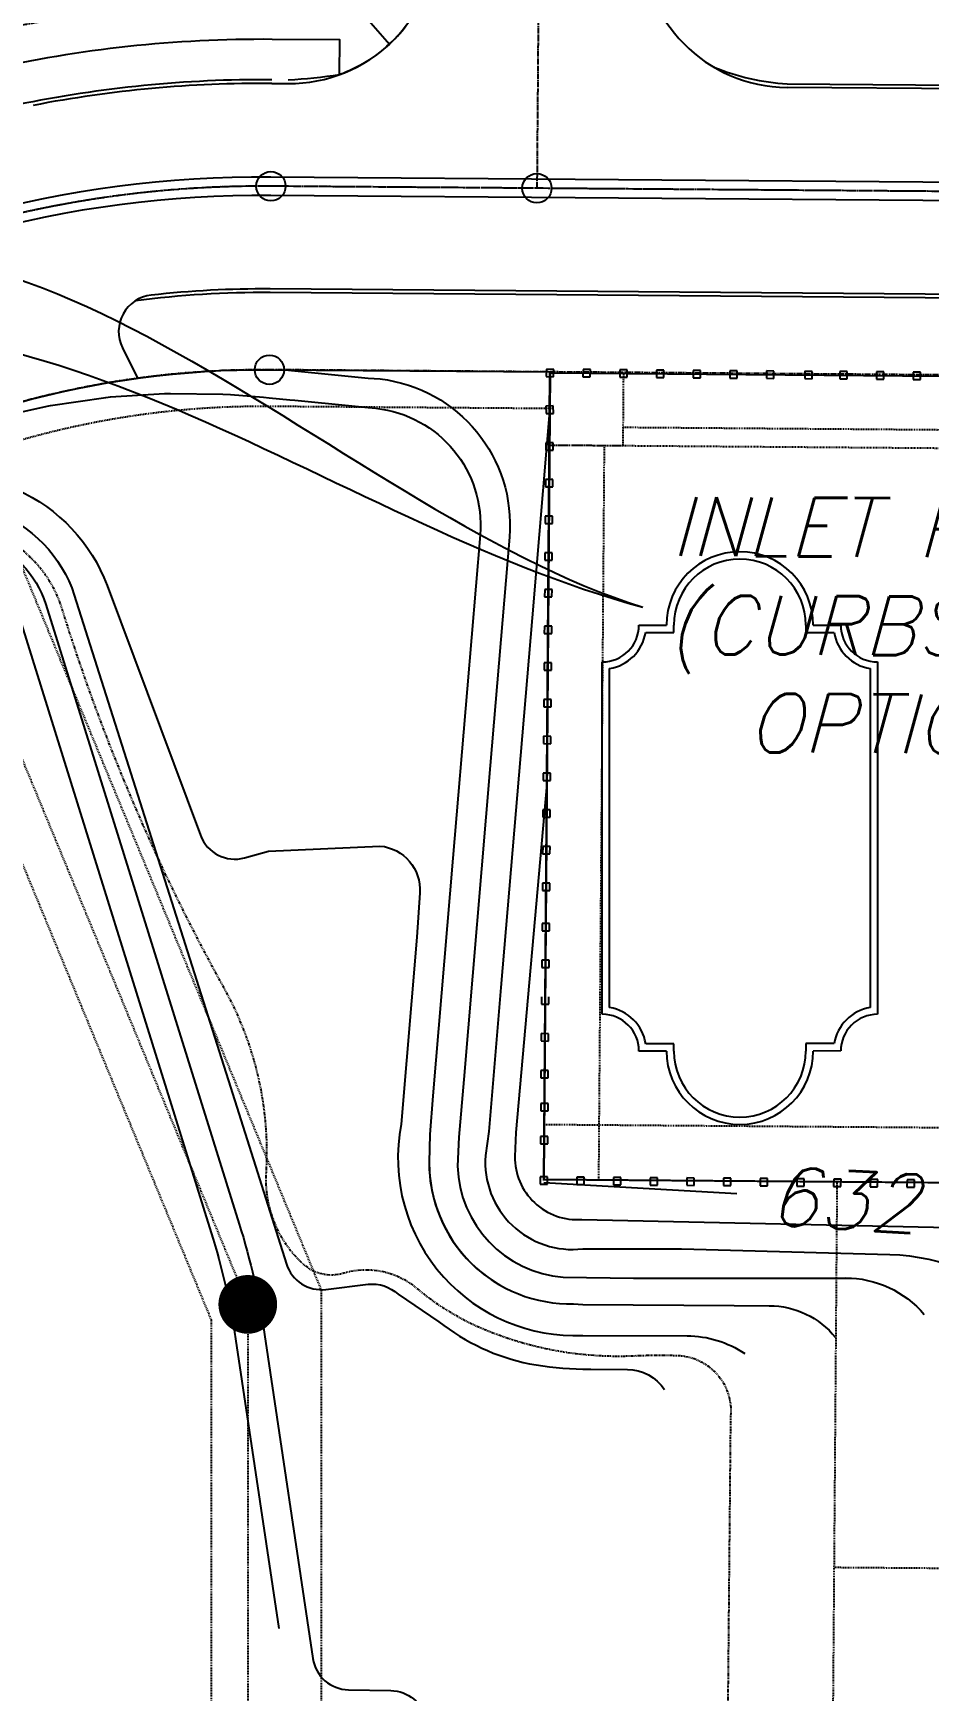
# Model space of a CAD drawing. Header units: feet. Extents: x 2342011 to 2344534, y 7042650 to 7044478.
# Drawn here: x 2342743.8 to 2342865.9, y 7042893.4 to 7043119.2 of the extents above; entities that cross this region are included whole.
import ezdxf

# ---------------------------------------------------------------- set-up
doc = ezdxf.new("R2010")
doc.units = ezdxf.units.FT
doc.header["$MEASUREMENT"] = 0
for name, pattern in [('CNTR50', [0.9, 0.75, -0.05, 0.05, -0.05]), ('DEMO12', [0.09375, 0.03125, -0.0625]), ('HIDDEN2', [0.1875, 0.125, -0.0625]), ('HIDN50', [0.1875, 0.125, -0.0625]), ('PHNTM33', [1.16, 0.66, -0.1, 0.1, -0.1, 0.1, -0.1]), ('STREAM50', [0.75, 0.5, -0.0625, 0, -0.0625, 0, -0.0625, 0, -0.0625])]:
    doc.linetypes.add(name, pattern=pattern)
for name, color, linetype in [('CONT-MNR-revised', 4, 'Continuous'), ('f-lot', 251, 'HIDN50'), ('p-100-yr floodplain', 5, 'STREAM50'), ('p-1A curb f', 4, 'Continuous'), ('p-amenity', 7, 'Continuous'), ('p-bl', 6, 'DEMO12'), ('p-boundary ph 1B', 1, 'Continuous'), ('p-cl', 7, 'CNTR50'), ('p-cl tick', 2, 'Continuous'), ('p-cont 1', 4, 'Continuous'), ('p-cont 5', 1, 'Continuous'), ('p-curb-b 1B', 55, 'Continuous'), ('p-curb-f 1B', 4, 'Continuous'), ('p-ease', 2, 'HIDN50'), ('p-row', 5, 'PHNTM33'), ('p-sd 1b', 4, 'Continuous'), ('p-sd cl 1b', 7, 'PHNTM33'), ('p-sidewalk-park', 9, 'Continuous'), ('p-text', 4, 'Continuous'), ('s-easement', 252, 'HIDDEN2'), ('s-ss', 251, 'HIDN50'), ('s-ss-100', 252, 'EX_SS_LINE'), ('s-ss-40', 252, 'EX_SS_LINE')]:
    doc.layers.add(name, color=color, linetype=linetype)
doc.styles.add('ls80', font='simplex', dxfattribs={"oblique": 15, "height": 8})
doc.styles.get("Standard").update_dxf_attribs({"font": 'Simplex.shx'})
doc.linetypes.add('EX_SS_LINE', pattern='A,0.5,-0.2,["SS",Standard,S=0.1,R=0,X=-0.1,Y=-0.05],-0.2', length=0.9)
doc.dimstyles.get("Standard").update_dxf_attribs({"dimtxt": 0.18, "dimasz": 0.18, "dimexe": 0.18, "dimexo": 0.0625, "dimgap": 0.09, "dimtad": 0, "dimtih": 1, "dimtoh": 1, "dimdec": 4, "dimzin": 0, "dimdsep": 46, "dimtxsty": 'Standard', "dimcen": 0.09, "dimadec": 0, "dimazin": 0, "dimtfac": 1, "dimtdec": 4, "dimtofl": 0, "dimtmove": 0, "dimatfit": 3, "dimfxl": 0, "dimtolj": 1, "dimtzin": 0, "dimarcsym": 0})

msp = doc.modelspace()

# ---------------------------------------------------------------- linework, layer by layer
at = {"layer": 'CONT-MNR-revised', "elevation": 631}
msp.add_lwpolyline([(2342813.82586, 7043016.92286), (2342809.62188, 7042969.42979), (2342809.46347, 7042966.17345, 0.439322555), (2342818.59841, 7042957.59153), (2342872.77727, 7042956.40916), (2342874.44168, 7042956.24173, -0.191404613), (2342887.19892, 7042949.62466)], format="xyb", dxfattribs=at)
at = {"layer": 'CONT-MNR-revised', "elevation": 632}
msp.add_lwpolyline([(2342813.40897, 7042962.63473), (2342839.73087, 7042961.10892)], dxfattribs=at)
at = {"layer": 'f-lot', "flags": 128}
for points in [[(2342851.87011, 7042762.65072), (2342853.40523, 7042962.58093)], [(2342962.99954, 7042909.3222), (2342853.00278, 7042910.16679)]]:
    msp.add_lwpolyline(points, dxfattribs=at)
at = {"layer": 'p-100-yr floodplain', "ltscale": 0.75, "flags": 128}
msp.add_lwpolyline([(2342501.70956, 7044464.14552, 0.02156454), (2342513.71987, 7044436.14052, 0.190071392), (2342592.93836, 7044362.80207, -0.352296186), (2342636.66935, 7044286.80304), (2342624.27949, 7044105.59477), (2342630.5498, 7043992.24564), (2342637.46203, 7043753.48045), (2342639.85283, 7043700.22567), (2342640.47505, 7043670.37878), (2342637.14647, 7043634.77536), (2342638.57302, 7043614.19804), (2342640.92502, 7043591.36227), (2342638.29518, 7043506.61811, -0.35483324), (2342623.58734, 7043489.60907, 0.034143247), (2342528.91994, 7043466.02684, 0.263422459), (2342524.64385, 7043443.84307), (2342539.77829, 7043398.81323, 0.063715742), (2342568.49562, 7043350.88813, 0.113565055), (2342583.43546, 7043339.31609, -0.092883508), (2342604.57986, 7043327.33275, 0.155401233), (2342615.32318, 7043322.44515, 0.221604527), (2342633.35633, 7043324.89135, -0.264360906), (2342647.85978, 7043325.67662, 0.080710767), (2342658.34161, 7043322.41428, -0.027407613), (2342679.08835, 7043318.30662, 0.055899554), (2342688.06844, 7043317.05412, -0.011659035), (2342729.43874, 7043314.97493, -0.068894095), (2342743.31065, 7043312.00223, -0.211905848), (2342749.49122, 7043306.05325, -0.119965687), (2342751.62543, 7043291.74471, 0.100617206), (2342754.49064, 7043265.76287, -0.074168292), (2342756.70625, 7043252.23396, 0.029346857), (2342758.3049, 7043230.3552, -0.046631547), (2342759.53625, 7043198.3215, 0.021676282), (2342759.29039, 7043176.81148, -0.322713129), (2342754.7404, 7043170.05121, -0.238565879), (2342737.39996, 7043172.04212, -0.124382341), (2342718.02808, 7043193.23178, 0.137600139), (2342695.35522, 7043216.7734, 0.253760728), (2342684.51184, 7043217.13876, 0.0127916), (2342676.95805, 7043213.12003, 0.257699722), (2342674.03402, 7043208.37065, 0.090396183), (2342675.84568, 7043194.81586, -0.040274318), (2342679.71855, 7043178.47155, 0.099985681), (2342692.38201, 7043143.93736, -0.142367801), (2342696.58428, 7043128.63102, -0.136419315), (2342694.39816, 7043121.1984, -0.109078671), (2342690.88355, 7043117.60648, -0.034352027), (2342674.35307, 7043108.35348, 0.089911227), (2342650.29261, 7043091.14147, -0.009543978), (2342635.68455, 7043076.65507, 0.11603726), (2342618.24814, 7043049.90309, 0.089196373), (2342614.86907, 7043030.05893), (2342654.12945, 7042959.72217), (2342665.36878, 7042965.96994, 0.35660658), (2342674.13975, 7042988.03353, -0.151208459), (2342674.05424, 7043001.03541, -0.0570454), (2342679.50842, 7043013.66954, -0.163547911), (2342692.56565, 7043025.23926, 0.165641484), (2342703.63006, 7043035.12401, -0.170653326), (2342712.03856, 7043042.48989, 0.088962751), (2342721.12448, 7043048.17121, -0.548430637), (2342747.68254, 7043040.90647, 0.051760021), (2342769.86355, 7042989.0143, -0.142898991), (2342775.55584, 7042963.96986, 0.224557241), (2342780.51304, 7042951.60891, 0.265718245), (2342786.14584, 7042950.30086, -0.252548046), (2342796.04818, 7042948.25751, 0.07571381), (2342805.2615, 7042942.64541, 0.110663739), (2342825.66845, 7042939.02602, -0.019272679), (2342831.61106, 7042939.06378, -0.435079034), (2342838.85412, 7042930.76974), (2342838.3317, 7042874.97215), (2342832.96339, 7042801.26595), (2342835.30522, 7042758.98021, -0.228189968), (2342823.31734, 7042730.09395, 0.044373358), (2342808.58332, 7042714.38492, 0.18057649), (2342802.18943, 7042694.24368, 0.0687844), (2342806.7306, 7042670.27783, 0.311715289), (2342821.88211, 7042658.95348, -0.159800548), (2342831.04299, 7042655.56353)], format="xyb", dxfattribs=at)
msp.add_lwpolyline([(2342501.70956, 7044464.14552, 0.02156454), (2342513.71987, 7044436.14052, 0.190071392), (2342592.93836, 7044362.80207, -0.352296186), (2342636.66935, 7044286.80304), (2342624.27949, 7044105.59477), (2342630.5498, 7043992.24564), (2342637.46203, 7043753.48045), (2342639.85283, 7043700.22567), (2342640.47505, 7043670.37878), (2342637.14647, 7043634.77536), (2342638.57302, 7043614.19804), (2342640.92502, 7043591.36227), (2342638.29518, 7043506.61811, -0.35483324), (2342623.58734, 7043489.60907, 0.034143247), (2342528.91994, 7043466.02684, 0.263422459), (2342524.64385, 7043443.84307), (2342539.77829, 7043398.81323, 0.063715742), (2342568.49562, 7043350.88813, 0.113565055), (2342583.43546, 7043339.31609, -0.092883508), (2342604.57986, 7043327.33275, 0.155401233), (2342615.32318, 7043322.44515, 0.221604527), (2342633.35633, 7043324.89135, -0.264360906), (2342647.85978, 7043325.67662, 0.080710767), (2342658.34161, 7043322.41428, -0.027407613), (2342679.08835, 7043318.30662, 0.055899554), (2342688.06844, 7043317.05412, -0.011659035), (2342729.43874, 7043314.97493, -0.068894095), (2342743.31065, 7043312.00223, -0.211905848), (2342749.49122, 7043306.05325, -0.119965687), (2342751.62543, 7043291.74471, 0.100617206), (2342754.49064, 7043265.76287, -0.074168292), (2342756.70625, 7043252.23396, 0.029346857), (2342758.3049, 7043230.3552, -0.046631547), (2342759.53625, 7043198.3215, 0.021676282), (2342759.29039, 7043176.81148, -0.322713129), (2342754.7404, 7043170.05121, -0.238565879), (2342737.39996, 7043172.04212, -0.124382341), (2342718.02808, 7043193.23178, 0.137600139), (2342695.35522, 7043216.7734, 0.253760728), (2342684.51184, 7043217.13876, 0.0127916), (2342676.95805, 7043213.12003, 0.257699722), (2342674.03402, 7043208.37065, 0.090396183), (2342675.84568, 7043194.81586, -0.040274318), (2342679.71855, 7043178.47155, 0.099985681), (2342692.38201, 7043143.93736, -0.142367801), (2342696.58428, 7043128.63102, -0.136419315), (2342694.39816, 7043121.1984, -0.109078671), (2342690.88355, 7043117.60648, -0.034352027), (2342674.35307, 7043108.35348, 0.089911227), (2342650.29261, 7043091.14147, -0.009543978), (2342635.68455, 7043076.65507, 0.11603726), (2342618.24814, 7043049.90309, 0.089196373), (2342614.86907, 7043030.05893), (2342654.12945, 7042959.72217), (2342665.36878, 7042965.96994, 0.35660658), (2342674.13975, 7042988.03353, -0.151208459), (2342674.05424, 7043001.03541, -0.0570454), (2342679.50842, 7043013.66954, -0.163547911), (2342692.56565, 7043025.23926, 0.165641484), (2342703.63006, 7043035.12401, -0.170653326), (2342712.03856, 7043042.48989, 0.088962751), (2342721.12448, 7043048.17121, -0.548430637), (2342747.68254, 7043040.90647, 0.051760021), (2342769.86355, 7042989.0143, -0.142898991), (2342775.55584, 7042963.96986, 0.224557241), (2342780.51304, 7042951.60891, 0.265718245), (2342786.14584, 7042950.30086, -0.252548046), (2342796.04818, 7042948.25751, 0.07571381), (2342805.2615, 7042942.64541, 0.110663739), (2342825.66845, 7042939.02602, -0.019272679), (2342831.61106, 7042939.06378, -0.435079034), (2342838.85412, 7042930.76974), (2342838.3317, 7042874.97215), (2342832.96339, 7042801.26595), (2342835.30522, 7042758.98021, -0.228189968), (2342823.31734, 7042730.09395, 0.044373358), (2342808.58332, 7042714.38492, 0.18057649), (2342802.18943, 7042694.24368, 0.0687844), (2342806.7306, 7042670.27783, 0.311715289), (2342821.88211, 7042658.95348, -0.159800548), (2342831.04299, 7042655.56353)], format="xyb", dxfattribs=at)
at = {"layer": 'p-1A curb f'}
msp.add_line((2342755.98777, 7043076.30892), (2342758.02837, 7043072.16844), dxfattribs=at)
msp.add_arc((2342760.47268, 7043078.51926), 5, 96.3898144, 206.2359297, dxfattribs=at)
at = {"layer": 'p-amenity'}
for p, q in [((2342813.41096, 7042962.88802), (2342814.25555, 7043072.88469)), ((2342813.75941, 7043073.3886), (2342813.75173, 7043072.38863)), ((2342814.75938, 7043073.38092), (2342813.75941, 7043073.3886)), ((2342814.25555, 7043072.88469), (2342867.63508, 7043072.47487)), ((2342814.7517, 7043072.38095), (2342814.75938, 7043073.38092)), ((2342818.75926, 7043073.35021), (2342818.75158, 7043072.35024)), ((2342819.75923, 7043073.34254), (2342818.75926, 7043073.35021)), ((2342819.75155, 7043072.34257), (2342819.75923, 7043073.34254)), ((2342823.75911, 7043073.31183), (2342823.75143, 7043072.31186)), ((2342824.75908, 7043073.30415), (2342823.75911, 7043073.31183)), ((2342824.7514, 7043072.30418), (2342824.75908, 7043073.30415)), ((2342828.75896, 7043073.27344), (2342828.75129, 7043072.27347)), ((2342829.75893, 7043073.26577), (2342828.75896, 7043073.27344)), ((2342829.75126, 7043072.2658), (2342829.75893, 7043073.26577)), ((2342833.75882, 7043073.23506), (2342833.75114, 7043072.23509)), ((2342834.75879, 7043073.22738), (2342833.75882, 7043073.23506)), ((2342834.75111, 7043072.22741), (2342834.75879, 7043073.22738)), ((2342838.75867, 7043073.19667), (2342838.75099, 7043072.1967)), ((2342839.75864, 7043073.18899), (2342838.75867, 7043073.19667)), ((2342839.75096, 7043072.18902), (2342839.75864, 7043073.18899)), ((2342843.75852, 7043073.15829), (2342843.75085, 7043072.15831)), ((2342844.75849, 7043073.15061), (2342843.75852, 7043073.15829)), ((2342844.75082, 7043072.15064), (2342844.75849, 7043073.15061)), ((2342848.99757, 7043073.11806), (2342848.9899, 7043072.11809)), ((2342849.99754, 7043073.11039), (2342848.99757, 7043073.11806)), ((2342849.98987, 7043072.11041), (2342849.99754, 7043073.11039)), ((2342853.75823, 7043073.08151), (2342853.75055, 7043072.08154)), ((2342854.7582, 7043073.07384), (2342853.75823, 7043073.08151)), ((2342854.75052, 7043072.07387), (2342854.7582, 7043073.07384)), ((2342858.75808, 7043073.04313), (2342858.7504, 7043072.04316)), ((2342859.75805, 7043073.03545), (2342858.75808, 7043073.04313)), ((2342859.75037, 7043072.03548), (2342859.75805, 7043073.03545)), ((2342863.75793, 7043073.00474), (2342863.75026, 7043072.00477)), ((2342864.7579, 7043072.99706), (2342863.75793, 7043073.00474)), ((2342864.75023, 7043071.99709), (2342864.7579, 7043072.99706)), ((2342813.75173, 7043072.38863), (2342814.7517, 7043072.38095)), ((2342818.75158, 7043072.35024), (2342819.75155, 7043072.34257)), ((2342823.75143, 7043072.31186), (2342824.7514, 7043072.30418)), ((2342828.75129, 7043072.27347), (2342829.75126, 7043072.2658)), ((2342833.75114, 7043072.23509), (2342834.75111, 7043072.22741)), ((2342838.75099, 7043072.1967), (2342839.75096, 7043072.18902)), ((2342843.75085, 7043072.15831), (2342844.75082, 7043072.15064)), ((2342848.9899, 7043072.11809), (2342849.98987, 7043072.11041)), ((2342853.75055, 7043072.08154), (2342854.75052, 7043072.07387)), ((2342858.7504, 7043072.04316), (2342859.75037, 7043072.03548)), ((2342863.75026, 7043072.00477), (2342864.75023, 7043071.99709)), ((2342814.70246, 7043068.3903), (2342813.70252, 7043068.37946)), ((2342813.70252, 7043068.37946), (2342813.71335, 7043067.37952)), ((2342814.71329, 7043067.39035), (2342814.70246, 7043068.3903)), ((2342813.71335, 7043067.37952), (2342814.71329, 7043067.39035)), ((2342814.67333, 7043063.39046), (2342813.67338, 7043063.37963)), ((2342813.67338, 7043063.37963), (2342813.68422, 7043062.37969)), ((2342813.68422, 7043062.37969), (2342814.68416, 7043062.39052)), ((2342814.68416, 7043062.39052), (2342814.67333, 7043063.39046)), ((2342813.64422, 7043058.3983), (2342813.63654, 7043057.39833)), ((2342813.63654, 7043057.39833), (2342814.63651, 7043057.39065)), ((2342814.64419, 7043058.39062), (2342813.64422, 7043058.3983)), ((2342814.63651, 7043057.39065), (2342814.64419, 7043058.39062)), ((2342813.60583, 7043053.39845), (2342813.59815, 7043052.39848)), ((2342814.6058, 7043053.39077), (2342813.60583, 7043053.39845)), ((2342814.59812, 7043052.3908), (2342814.6058, 7043053.39077)), ((2342813.59815, 7043052.39848), (2342814.59812, 7043052.3908)), ((2342813.56744, 7043048.39859), (2342813.55976, 7043047.39862)), ((2342814.56741, 7043048.39091), (2342813.56744, 7043048.39859)), ((2342814.55973, 7043047.39094), (2342814.56741, 7043048.39091)), ((2342813.55976, 7043047.39862), (2342814.55973, 7043047.39094)), ((2342813.52905, 7043043.39874), (2342813.52137, 7043042.39877)), ((2342814.52902, 7043043.39106), (2342813.52905, 7043043.39874)), ((2342814.52134, 7043042.39109), (2342814.52902, 7043043.39106)), ((2342813.52137, 7043042.39877), (2342814.52134, 7043042.39109)), ((2342813.49066, 7043038.39889), (2342813.48298, 7043037.39892)), ((2342813.48298, 7043037.39892), (2342814.48295, 7043037.39124)), ((2342814.49063, 7043038.39121), (2342813.49066, 7043038.39889)), ((2342814.48295, 7043037.39124), (2342814.49063, 7043038.39121)), ((2342826.37847, 7043038.5324), (2342830.12847, 7043038.53268)), ((2342827.29463, 7043037.53247), (2342831.12855, 7043037.53275)), ((2342831.12855, 7043037.53275), (2342831.12847, 7043038.53275)), ((2342849.12847, 7043038.5341), (2342849.12855, 7043037.5341)), ((2342849.12855, 7043037.5341), (2342852.96247, 7043037.53439)), ((2342850.12847, 7043038.53418), (2342853.87847, 7043038.53446)), ((2342813.45227, 7043033.39904), (2342813.44459, 7043032.39906)), ((2342813.44459, 7043032.39906), (2342814.44456, 7043032.39139)), ((2342814.45224, 7043033.39136), (2342813.45227, 7043033.39904)), ((2342814.44456, 7043032.39139), (2342814.45224, 7043033.39136)), ((2342821.38244, 7042985.53202), (2342821.37885, 7043033.53202)), ((2342822.38237, 7042986.44818), (2342822.37891, 7043032.61602)), ((2342857.87891, 7043032.61868), (2342857.88237, 7042986.45084)), ((2342858.87885, 7043033.53483), (2342858.88244, 7042985.53483)), ((2342813.41388, 7043028.39918), (2342813.4062, 7043027.39921)), ((2342814.41385, 7043028.3915), (2342813.41388, 7043028.39918)), ((2342814.40617, 7043027.39153), (2342814.41385, 7043028.3915)), ((2342813.4062, 7043027.39921), (2342814.40617, 7043027.39153)), ((2342813.37549, 7043023.39933), (2342813.36781, 7043022.39936)), ((2342814.37546, 7043023.39165), (2342813.37549, 7043023.39933)), ((2342814.36778, 7043022.39168), (2342814.37546, 7043023.39165)), ((2342813.36781, 7043022.39936), (2342814.36778, 7043022.39168)), ((2342813.3371, 7043018.39948), (2342813.32942, 7043017.39951)), ((2342813.32942, 7043017.39951), (2342814.32939, 7043017.39183)), ((2342814.33707, 7043018.3918), (2342813.3371, 7043018.39948)), ((2342814.32939, 7043017.39183), (2342814.33707, 7043018.3918)), ((2342813.29871, 7043013.39962), (2342813.29103, 7043012.39965)), ((2342813.29103, 7043012.39965), (2342814.291, 7043012.39198)), ((2342814.29868, 7043013.39195), (2342813.29871, 7043013.39962)), ((2342814.291, 7043012.39198), (2342814.29868, 7043013.39195)), ((2342813.26032, 7043008.39977), (2342813.25264, 7043007.3998)), ((2342813.25264, 7043007.3998), (2342814.25261, 7043007.39212)), ((2342814.26029, 7043008.39209), (2342813.26032, 7043008.39977)), ((2342814.25261, 7043007.39212), (2342814.26029, 7043008.39209)), ((2342813.22193, 7043003.39992), (2342813.21425, 7043002.39995)), ((2342814.2219, 7043003.39224), (2342813.22193, 7043003.39992)), ((2342814.21422, 7043002.39227), (2342814.2219, 7043003.39224)), ((2342813.21425, 7043002.39995), (2342814.21422, 7043002.39227)), ((2342813.1797, 7042997.90008), (2342813.17202, 7042996.90011)), ((2342813.17202, 7042996.90011), (2342814.17199, 7042996.89243)), ((2342814.17967, 7042997.8924), (2342813.1797, 7042997.90008)), ((2342814.17199, 7042996.89243), (2342814.17967, 7042997.8924)), ((2342813.14131, 7042992.90023), (2342813.13363, 7042991.90026)), ((2342813.13363, 7042991.90026), (2342814.1336, 7042991.89258)), ((2342814.14128, 7042992.89255), (2342813.14131, 7042992.90023)), ((2342814.1336, 7042991.89258), (2342814.14128, 7042992.89255)), ((2342813.10292, 7042987.90038), (2342813.09524, 7042986.90041)), ((2342814.09521, 7042986.89273), (2342814.10289, 7042987.8927)), ((2342813.09524, 7042986.90041), (2342814.09521, 7042986.89273)), ((2342813.06452, 7042982.90052), (2342813.05685, 7042981.90055)), ((2342814.0645, 7042982.89285), (2342813.06452, 7042982.90052)), ((2342814.05682, 7042981.89288), (2342814.0645, 7042982.89285)), ((2342813.05685, 7042981.90055), (2342814.05682, 7042981.89288)), ((2342830.13281, 7042980.53268), (2342826.38281, 7042980.5324)), ((2342831.13274, 7042981.53275), (2342827.29882, 7042981.53247)), ((2342831.13281, 7042980.53275), (2342831.13274, 7042981.53275)), ((2342852.96666, 7042981.53439), (2342849.13274, 7042981.5341)), ((2342849.13274, 7042981.5341), (2342849.13281, 7042980.5341)), ((2342853.88281, 7042980.53446), (2342850.13281, 7042980.53418)), ((2342813.02613, 7042977.90067), (2342813.01846, 7042976.9007)), ((2342813.01846, 7042976.9007), (2342814.01843, 7042976.89302)), ((2342814.0261, 7042977.89299), (2342813.02613, 7042977.90067)), ((2342814.01843, 7042976.89302), (2342814.0261, 7042977.89299)), ((2342812.99158, 7042973.4008), (2342812.9839, 7042972.40083)), ((2342813.99155, 7042973.39313), (2342812.99158, 7042973.4008)), ((2342812.9839, 7042972.40083), (2342813.98388, 7042972.39316)), ((2342813.98388, 7042972.39316), (2342813.99155, 7042973.39313)), ((2342812.95703, 7042968.90094), (2342812.94935, 7042967.90097)), ((2342813.957, 7042968.89326), (2342812.95703, 7042968.90094)), ((2342813.94932, 7042967.89329), (2342813.957, 7042968.89326)), ((2342812.94935, 7042967.90097), (2342813.94932, 7042967.89329)), ((2342812.91482, 7042963.39184), (2342812.90714, 7042962.39187)), ((2342812.90714, 7042962.39187), (2342813.90711, 7042962.3842)), ((2342813.91479, 7042963.38417), (2342812.91482, 7042963.39184)), ((2342943.4036, 7042962.02214), (2342813.41209, 7042963.03472)), ((2342813.90711, 7042962.3842), (2342813.91479, 7042963.38417)), ((2342817.91467, 7042963.35345), (2342817.90699, 7042962.35348)), ((2342817.90699, 7042962.35348), (2342818.90696, 7042962.3458)), ((2342818.91464, 7042963.34578), (2342817.91467, 7042963.35345)), ((2342818.90696, 7042962.3458), (2342818.91464, 7042963.34578)), ((2342822.91452, 7042963.31506), (2342822.90684, 7042962.31509)), ((2342822.90684, 7042962.31509), (2342823.90682, 7042962.30741)), ((2342823.91449, 7042963.30738), (2342822.91452, 7042963.31506)), ((2342823.90682, 7042962.30741), (2342823.91449, 7042963.30738)), ((2342827.91438, 7042963.27667), (2342827.9067, 7042962.2767)), ((2342827.9067, 7042962.2767), (2342828.90667, 7042962.26902)), ((2342828.91435, 7042963.26899), (2342827.91438, 7042963.27667)), ((2342828.90667, 7042962.26902), (2342828.91435, 7042963.26899)), ((2342832.91423, 7042963.23828), (2342832.90655, 7042962.23831)), ((2342832.90655, 7042962.23831), (2342833.90652, 7042962.23063)), ((2342833.9142, 7042963.2306), (2342832.91423, 7042963.23828)), ((2342833.90652, 7042962.23063), (2342833.9142, 7042963.2306)), ((2342837.91408, 7042963.19989), (2342837.9064, 7042962.19992)), ((2342837.9064, 7042962.19992), (2342838.90637, 7042962.19224)), ((2342838.91405, 7042963.19221), (2342837.91408, 7042963.19989)), ((2342838.90637, 7042962.19224), (2342838.91405, 7042963.19221)), ((2342842.91393, 7042963.1615), (2342842.90626, 7042962.16153)), ((2342842.90626, 7042962.16153), (2342843.90623, 7042962.15385)), ((2342843.9139, 7042963.15382), (2342842.91393, 7042963.1615)), ((2342843.90623, 7042962.15385), (2342843.9139, 7042963.15382)), ((2342847.91379, 7042963.12311), (2342847.90611, 7042962.12314)), ((2342847.90611, 7042962.12314), (2342848.90608, 7042962.11546)), ((2342848.91376, 7042963.11543), (2342847.91379, 7042963.12311)), ((2342848.90608, 7042962.11546), (2342848.91376, 7042963.11543)), ((2342852.91364, 7042963.08472), (2342852.90596, 7042962.08475)), ((2342853.91361, 7042963.07704), (2342852.91364, 7042963.08472)), ((2342853.90593, 7042962.07707), (2342853.91361, 7042963.07704)), ((2342857.91349, 7042963.04633), (2342857.90581, 7042962.04636)), ((2342858.91346, 7042963.03865), (2342857.91349, 7042963.04633)), ((2342858.90578, 7042962.03868), (2342858.91346, 7042963.03865)), ((2342862.91334, 7042963.00794), (2342862.90567, 7042962.00797)), ((2342863.91331, 7042963.00026), (2342862.91334, 7042963.00794)), ((2342863.90564, 7042962.00029), (2342863.91331, 7042963.00026)), ((2342852.90596, 7042962.08475), (2342853.90593, 7042962.07707)), ((2342857.90581, 7042962.04636), (2342858.90578, 7042962.03868)), ((2342862.90567, 7042962.00797), (2342863.90564, 7042962.00029))]:
    msp.add_line(p, q, dxfattribs=at)
at = {"layer": 'p-amenity', "flags": 128}
msp.add_lwpolyline([(2342813.41096, 7042962.88802), (2342814.25555, 7043072.88469)], dxfattribs=at)
at = {"layer": 'p-amenity'}
for centre, radius, start, end in [((2342840.12847, 7043038.53343), 10, 0.0042881, 180.0042881), ((2342840.12847, 7043038.53343), 9, 0.0042881, 180.0042881), ((2342821.37847, 7043038.53202), 5, 270.0042881, 0.0042881), ((2342821.37847, 7043038.53202), 6, 279.5983563, 350.4102199), ((2342858.87847, 7043038.53483), 6, 189.5983563, 260.4102199), ((2342858.87847, 7043038.53483), 5, 180.0042881, 270.0042881), ((2342821.38281, 7042980.53202), 5, 0.0042881, 90.0042881), ((2342821.38281, 7042980.53202), 6, 9.5983563, 80.4102199), ((2342858.88281, 7042980.53483), 6, 99.5983563, 170.4102199), ((2342858.88281, 7042980.53483), 5, 90.0042881, 180.0042881), ((2342840.13281, 7042980.53343), 10, 180.0042881, 0.0042881), ((2342840.13281, 7042980.53343), 9, 180.0042881, 0.0042881)]:
    msp.add_arc(centre, radius, start, end, dxfattribs=at)
at = {"layer": 'p-bl'}
msp.add_line((2342944.1714, 7043062.01919), (2342814.1799, 7043063.03177), dxfattribs=at)
at = {"layer": 'p-boundary ph 1B'}
msp.add_lwpolyline([(2344142.73293, 7044302.72084), (2342477.81161, 7044315.50462), (2342035.46045, 7044319.13558), (2342034.35461, 7044184.41337), (2342107.06987, 7044156.70628), (2342107.16995, 7044072.2292), (2342121.60108, 7043929.298), (2342159.64623, 7043701.60982), (2342241.7294, 7043584.6412), (2342449.91435, 7043583.44498), (2342452.65155, 7042909.18455), (2342506.9994, 7042909.03045, 0.283299893), (2342663.57014, 7043004.87335, -0.284639495), (2342776.0262, 7043073.32928), (2342814.25668, 7043073.03148), (2342813.41209, 7042963.03472), (2343901.12067, 7042954.56194), (2344004.72784, 7043063.75822), (2344140.78206, 7043062.69841), (2344150.84666, 7043052.62073), (2344142.73293, 7044302.72084)], format="xyb", dxfattribs=at)
at = {"layer": 'p-cl'}
for p, q in [((2342813.23662, 7043197.64025), (2342812.47191, 7043098.04614)), ((2344150.61948, 7043087.62254), (2342776.22036, 7043098.32852))]:
    msp.add_line(p, q, dxfattribs=at)
msp.add_arc((2342775.05196, 7042948.33307), 150, 89.5536995, 153.1072249, dxfattribs=at)
at = {"layer": 'p-cl tick'}
for centre in [(2342776.22036, 7043098.32852), (2342812.47191, 7043098.04614), (2342776.0262, 7043073.32928)]:
    msp.add_circle(centre, 2, dxfattribs=at)
at = {"layer": 'p-cont 1'}
for points, elevation in [([(2342778.14472, 7043073.31277), (2342779.47501, 7043073.18939), (2342779.49279, 7043073.18774), (2342789.03794, 7043072.23878), (2342789.48535, 7043072.1943), (2342791.09223, 7043072.07255), (2342791.09223, 7043072.07255), (2342791.09223, 7043072.07255, -0.40506224), (2342808.7222, 7043050.5293), (2342806.10636, 7043019.42211), (2342802.50975, 7042976.65181)], 629), ([(2342738.12648, 7043066.68664), (2342745.72996, 7043068.37653), (2342746.19127, 7043068.4741), (2342753.73236, 7043069.53874), (2342754.34637, 7043069.61722), (2342761.72791, 7043070.07422), (2342762.53527, 7043070.11148), (2342769.68021, 7043069.99316), (2342770.70128, 7043069.95744), (2342775.22841, 7043069.58787), (2342775.99587, 7043069.50931), (2342778.82297, 7043069.2471), (2342779.46163, 7043069.18786), (2342787.26941, 7043068.41163), (2342789.4542, 7043068.19442), (2342790.52852, 7043068.07698, -0.406911358), (2342804.73345, 7043050.83101), (2342802.97159, 7043029.87915), (2342801.0306, 7043006.79729), (2342798.30913, 7042974.4339), (2342797.86458, 7042969.14742), (2342797.79229, 7042965.40722, 0.423034754), (2342817.46977, 7042946.1045), (2342818.73167, 7042946.01918), (2342839.36398, 7042945.86075)], 628), ([(2342738.12648, 7043066.68664), (2342745.72996, 7043068.37653), (2342746.19127, 7043068.4741), (2342753.73236, 7043069.53874), (2342754.34637, 7043069.61722), (2342761.72791, 7043070.07422), (2342762.53527, 7043070.11148), (2342769.68021, 7043069.99316), (2342770.70128, 7043069.95744), (2342775.22841, 7043069.58787), (2342775.99587, 7043069.50931), (2342778.82297, 7043069.2471), (2342779.46163, 7043069.18786), (2342787.26941, 7043068.41163), (2342789.4542, 7043068.19442), (2342790.52852, 7043068.07698, -0.406911358), (2342804.73345, 7043050.83101), (2342802.97159, 7043029.87915), (2342801.0306, 7043006.79729), (2342798.30913, 7042974.4339), (2342797.86458, 7042969.14742), (2342797.79229, 7042965.40722, 0.267868415), (2342807.29982, 7042948.72664)], 628), ([(2342708.47777, 7043048.90598), (2342710.02394, 7043049.98942), (2342711.33872, 7043050.76349), (2342716.9528, 7043054.07314), (2342722.76937, 7043056.91279), (2342723.75295, 7043057.38952, -0.417427021), (2342753.8979, 7043043.95711), (2342766.63564, 7043009.91292, 0.387425062), (2342772.63155, 7043006.84053), (2342775.9082, 7043007.73225)], 627), ([(2342702.52809, 7043039.4429), (2342705.81498, 7043042.15416), (2342708.22554, 7043043.84929), (2342712.17941, 7043046.61985), (2342714.7104, 7043048.10996), (2342718.879, 7043050.56747), (2342722.47458, 7043052.32283, -0.490124922), (2342749.42617, 7043042.62742), (2342770.6984, 7042975.61099)], 626), ([(2342775.9082, 7043007.73225), (2342791.08829, 7043008.45203, -0.406902193), (2342796.51992, 7043002.07272), (2342796.11131, 7042996.03307), (2342793.9711, 7042970.58201, 0.235889599), (2342799.76817, 7042949.74327, 0.223023354), (2342818.73167, 7042941.78602), (2342832.93599, 7042941.73082)], 627), ([(2342802.50975, 7042976.65181), (2342801.85051, 7042968.81224), (2342801.65072, 7042964.83426, 0.382286412), (2342816.05818, 7042949.73203), (2342825.6174, 7042949.59443), (2342825.6174, 7042949.59443), (2342855.32593, 7042949.59443)], 629), ([(2342770.6984, 7042975.61099), (2342778.34885, 7042951.50887, 0.360594565), (2342783.71751, 7042948.05807), (2342789.47343, 7042948.75731, -0.225965772), (2342793.55006, 7042947.39016), (2342799.12609, 7042943.65827, 0.116538251), (2342811.45905, 7042937.92672, 0.03859706), (2342818.73167, 7042937.20447), (2342819.83073, 7042937.19604)], 626)]:
    msp.add_lwpolyline(points, format="xyb", dxfattribs=dict(at, elevation=elevation))
at = {"layer": 'p-cont 1', "flags": 128}
for points, elevation in [([(2342663.49936, 7042954.37629), (2342672.0001, 7042959.45292, 0.274747405), (2342683.58942, 7042984.36481), (2342683.17741, 7042988.9539, -0.139917791), (2342686.38725, 7043006.34235, -0.013461742), (2342690.56744, 7043014.34455), (2342691.14163, 7043015.26188), (2342694.26002, 7043019.40177), (2342695.40083, 7043020.96553), (2342698.7108, 7043024.70941), (2342704.20318, 7043029.99753), (2342707.39749, 7043033.08907), (2342710.66834, 7043035.78709), (2342712.82187, 7043037.30148), (2342716.511, 7043039.88653), (2342718.76917, 7043041.21602), (2342722.67108, 7043043.5163), (2342726.61295, 7043045.67295, -0.486270522), (2342741.76178, 7043040.13133), (2342768.09023, 7042955.77069, -0.038638968), (2342771.39958, 7042941.32979), (2342777.28485, 7042901.86493)], 624), ([(2342846.10008, 7042949.59443), (2342854.47937, 7042949.61761, -0.221245074), (2342865.24254, 7042944.64606, -0.689361226)], 629), ([(2342839.36398, 7042945.86075), (2342844.1285, 7042945.83953, -0.224243148), (2342853.15803, 7042941.52618, -1.533942357)], 628), ([(2342832.93599, 7042941.73082, -0.149707372), (2342840.80182, 7042939.32407)], 627), ([(2342819.83073, 7042937.19604), (2342824.79549, 7042937.14961, -0.2472192), (2342829.86179, 7042934.42076, -1.232398409)], 626)]:
    msp.add_lwpolyline(points, format="xyb", dxfattribs=dict(at, elevation=elevation))
at = {"layer": 'p-cont 5', "elevation": 630, "flags": 128}
msp.add_lwpolyline([(2342814.21931, 7043068.16483), (2342811.81175, 7043039.53444), (2342807.57655, 7042989.17019)], dxfattribs=at)
at = {"layer": 'p-cont 5', "flags": 128}
for points, elevation in [([(2342715.30512, 7043043.81834), (2342716.73978, 7043044.66299), (2342720.77504, 7043047.04188), (2342724.50682, 7043049.07356, -0.486256928), (2342745.56539, 7043041.3703), (2342771.90859, 7042956.96238, -0.038638968), (2342775.35583, 7042941.91977), (2342781.93721, 7042897.78701, 0.36670022), (2342786.79821, 7042893.5252), (2342792.55382, 7042893.42814, -0.351265133), (2342797.36711, 7042889.43556), (2342802.4978, 7042864.47497, -0.199358612), (2342795.22425, 7042826.82345), (2342783.26251, 7042808.73952)], 625), ([(2342807.57655, 7042989.17019), (2342805.92889, 7042969.57647), (2342805.46491, 7042966.30039, 0.473434337), (2342818.73167, 7042953.59153), (2342832.17435, 7042953.59153)], 630), ([(2342832.17435, 7042953.59153), (2342860.58093, 7042952.81867, -0.193514279), (2342879.57592, 7042944.57406, 0.392460368)], 630)]:
    msp.add_lwpolyline(points, format="xyb", dxfattribs=dict(at, elevation=elevation))
at = {"layer": 'p-curb-b 1B'}
msp.add_line((2342955.33064, 7043082.43289), (2342776.10742, 7043083.82896), dxfattribs=at)
msp.add_lwpolyline([(2342836.59924, 7043114.53712, 0.081714045), (2342846.58004, 7043112.28089), (2344142.24632, 7043102.18821)], format="xyb", dxfattribs=at)
for centre, radius, start, end in [((2342771.85752, 7043213.95026), 101.363, 273.8038869, 277.78624), ((2342775.05196, 7042948.33307), 164.5, 89.5536995, 101.727284), ((2342775.05196, 7042948.33307), 135.5, 89.5536995, 97.3270935)]:
    msp.add_arc(centre, radius, start, end, dxfattribs=at)
at = {"layer": 'p-curb-f 1B'}
for p, q in [((2342776.32941, 7043112.3281), (2342778.57821, 7043112.31058)), ((2344142.2423, 7043101.68822), (2342846.57614, 7043111.78091)), ((2342955.33453, 7043082.93287), (2342776.11131, 7043084.32895))]:
    msp.add_line(p, q, dxfattribs=at)
for centre, radius, start, end in [((2342778.73399, 7043132.30997), 20, 269.5536995, 359.560074), ((2342846.73193, 7043131.7803), 20, 179.560074, 269.5536995), ((2342775.05196, 7042948.33307), 164, 89.5536995, 100.9783457), ((2342775.05196, 7042948.33307), 136, 89.5536995, 96.3898143)]:
    msp.add_arc(centre, radius, start, end, dxfattribs=at)
at = {"layer": 'p-ease'}
for p, q in [((2342814.70639, 7043068.02782), (2342775.98725, 7043068.32943)), ((2342956.69022, 7043064.42175), (2342824.19879, 7043065.4538)), ((2342824.1796, 7043062.95388), (2342814.1799, 7043063.03177))]:
    msp.add_line(p, q, dxfattribs=at)
for points in [[(2342824.25638, 7043072.95358), (2342824.1796, 7043062.95388)], [(2342820.91187, 7042962.97713), (2342821.67967, 7043062.97335)], [(2342813.47051, 7042970.53449), (2342955.9608, 7042969.42455)]]:
    msp.add_lwpolyline(points, dxfattribs=at)
msp.add_arc((2342775.05196, 7042948.33307), 120, 89.5534393, 153.1072249, dxfattribs=at)
at = {"layer": 'p-row'}
msp.add_line((2342954.11671, 7043071.94203), (2342776.0262, 7043073.32928), dxfattribs=at)
msp.add_line((2342954.11671, 7043071.94203), (2342776.0262, 7043073.32928), dxfattribs=at)
msp.add_line((2342954.11671, 7043071.94203), (2342776.0262, 7043073.32928), dxfattribs=at)
for radius, start in [(175, 89.5536995), (175, 89.5536995), (125, 89.5534393), (125, 89.5534393), (125, 89.5534393)]:
    msp.add_arc((2342775.05196, 7042948.33307), radius, start, 153.1072249, dxfattribs=at)
at = {"layer": 'p-sd 1b'}
for p, q in [((2342928.69896, 7043098.39082), (2342776.2301, 7043099.57848)), ((2342928.67949, 7043095.89089), (2342776.21063, 7043097.07856))]:
    msp.add_line(p, q, dxfattribs=at)
for radius, end in [(151.25, 121.3212803), (148.75, 121.3053615)]:
    msp.add_arc((2342775.05196, 7042948.33307), radius, 89.5536995, end, dxfattribs=at)
at = {"layer": 'p-sd cl 1b'}
msp.add_line((2342962.51105, 7043096.8774), (2342776.22036, 7043098.32852), dxfattribs=at)
msp.add_arc((2342775.05196, 7042948.33307), 150, 89.5536995, 122.2683611, dxfattribs=at)
at = {"layer": 'p-sidewalk-park', "linetype": 'Continuous'}
msp.add_lwpolyline([(2342792.67214, 7043124.20116), (2342793.23721, 7043197.79382, 0.045809708), (2342785.8839, 7043285.2557), (2342776.62636, 7043337.48298, -0.00090118), (2342776.30253, 7043339.32925), (2342772.3639, 7043338.63111), (2342771.37532, 7043338.45952), (2342770.36244, 7043338.46741, 0.000980321), (2342770.71845, 7043336.43578), (2342779.97599, 7043284.20849, -0.045809708), (2342787.23739, 7043197.83989), (2342786.67233, 7043124.24789), (2342792.37688, 7043117.68563, 0.100536326), (2342797.00143, 7043124.16743)], format="xyb", close=True, dxfattribs=at)
at = {"layer": 'p-sidewalk-park'}
msp.add_lwpolyline([(2342737.36167, 7043114.10231), (2342734.63737, 7043119.63007, -0.059942954), (2342776.42289, 7043124.32773), (2342786.67233, 7043124.24789), (2342792.37688, 7043117.68563, -0.100536326), (2342785.58994, 7043113.52178), (2342785.62629, 7043118.25586), (2342776.37615, 7043118.32791, 0.057903267), (2342737.36167, 7043114.10231)], format="xyb", close=True, dxfattribs=at)
at = {"layer": 's-easement'}
for points in [[(2342024.63794, 7044218.4429), (2342300.34339, 7044113.38937), (2342783.0641, 7042947.99849), (2342783.0641, 7042842.323)], [(2342024.63794, 7044218.4429), (2342300.34339, 7044113.38937), (2342783.0641, 7042947.99849), (2342783.0641, 7042842.323)], [(2342768.13239, 7042842.323), (2342768.13239, 7042943.87062), (2342503.09109, 7043583.73694)], [(2342768.13239, 7042842.323), (2342768.13239, 7042943.87062), (2342503.09109, 7043583.73694)]]:
    msp.add_lwpolyline(points, dxfattribs=at)
at = {"layer": 's-ss', "flags": 128}
for points in [[(2342504.24217, 7043595.0213), (2342773.07, 7042946.02)], [(2342504.24217, 7043595.0213), (2342773.07, 7042946.02)], [(2342773.07, 7042946.02), (2342773.06893, 7042655.56353)], [(2342773.07, 7042946.02), (2342773.06893, 7042655.56353)]]:
    msp.add_lwpolyline(points, dxfattribs=at)
at = {"layer": 's-ss-100', "const_width": 4.00018, "flags": 128}
msp.add_lwpolyline([(2342771.06992, 7042946.02563, 1), (2342775.07008, 7042946.01437, 1)], format="xyb", close=True, dxfattribs=at)
msp.add_lwpolyline([(2342771.06992, 7042946.02563, 1), (2342775.07008, 7042946.01437, 1)], format="xyb", close=True, dxfattribs=at)
at = {"layer": 's-ss-40', "const_width": 2.00009, "flags": 128}
msp.add_lwpolyline([(2342772.06996, 7042946.02281, 1), (2342774.07004, 7042946.01719, 1)], format="xyb", close=True, dxfattribs=at)
msp.add_lwpolyline([(2342772.06996, 7042946.02281, 1), (2342774.07004, 7042946.01719, 1)], format="xyb", close=True, dxfattribs=at)

# ---------------------------------------------------------------- texts
at = {"layer": 'p-cont 1', "insert": (2342854.32566, 7042960.2629, 632), "char_height": 8, "attachment_point": 5, "rotation": 356.6824231, "style": 'ls80'}
msp.add_mtext('{632}', dxfattribs=at)
at = {"layer": 'p-text', "char_height": 8.0000002, "attachment_point": 1, "rotation": 359.7357493, "style": 'ls80'}
for s, insert in [('INLET PROTECTION', (2342830.69165, 7043055.97945, 391.73803)), ('(CURBSIDE GUTTER\\P  OPTION "B")', (2342830.22196, 7043042.59922, 391.73803))]:
    msp.add_mtext(s, dxfattribs=dict(at, insert=insert))

# ---------------------------------------------------------------- leaders
at = {"layer": 'p-text', "path_type": 1}
for points in [[(2342675.41493, 7043082.98334), (2342691.91898, 7043074.60727), (2342700.04842, 7043080.10862), (2342826.92021, 7043040.98778)], [(2342694.5046, 7043054.94467), (2342692.29295, 7043073.97992), (2342697.01101, 7043076.06097), (2342826.92021, 7043040.98778)]]:
    msp.add_leader(points, dimstyle='Standard', override={"dimscale": 40, "dimtxt": 0.08, "dimasz": 0.23, "dimexe": 0.01, "dimgap": 0.05, "dimtad": 0, "dimtih": 0, "dimtoh": 0, "dimpost": "'", "dimtxsty": 'ls80', "dimaunit": 4}, dxfattribs=at)

doc.saveas('drawing.dxf')
